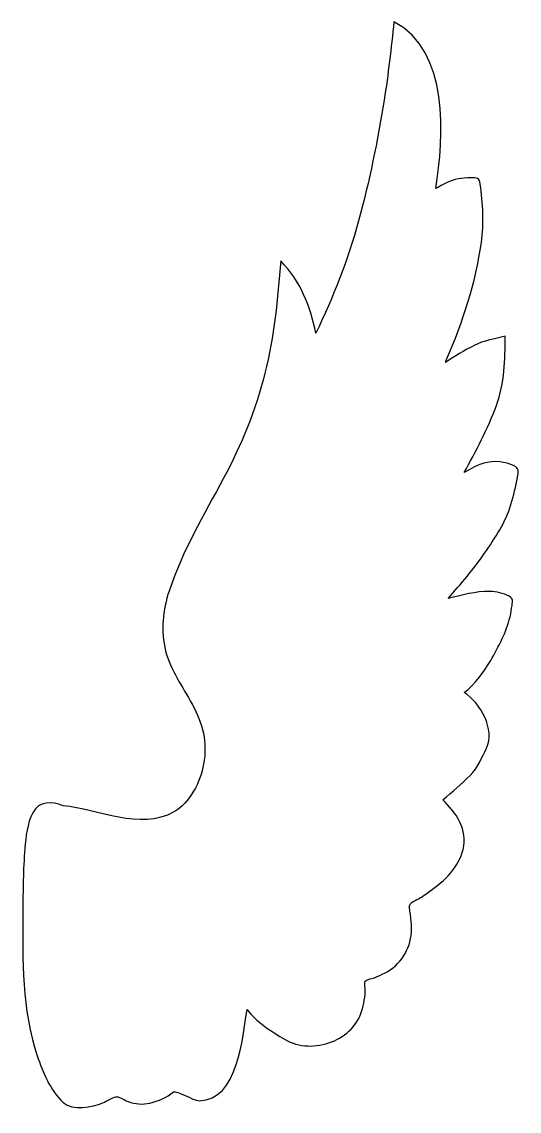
# Model space of a CAD drawing. Header units: centimetres. Extents: x -4.6 to 4.6, y -10 to 10.
import ezdxf

# ---------------------------------------------------------------- set-up
doc = ezdxf.new("R2010")
doc.units = ezdxf.units.CM
doc.header["$MEASUREMENT"] = 0
doc.layers.add('Camada 1', color=7, linetype='Continuous')

msp = doc.modelspace()

# ---------------------------------------------------------------- linework, layer by layer
at = {"layer": 'Camada 1'}
msp.add_open_spline([(-3.79873, -4.4189), (-3.16098, -4.47499), (-2.389, -4.88356), (-1.77065, -4.5313), (-1.77065, -4.5313), (-1.48297, -4.36739), (-1.28056, -3.97821), (-1.22558, -3.6582), (-1.22558, -3.6582), (-1.15509, -3.2473), (-1.23984, -2.91686), (-1.43751, -2.55378), (-1.43751, -2.55378), (-1.61298, -2.23131), (-1.8279, -1.93958), (-1.92268, -1.57749), (-1.92268, -1.57749), (-2.01534, -1.22361), (-1.97287, -0.82618), (-1.85836, -0.48283), (-1.85836, -0.48283), (-1.61349, 0.25102), (-1.2245, 0.90724), (-0.86017, 1.58478), (-0.86017, 1.58478), (-0.53248, 2.19417), (-0.26965, 2.83692), (-0.10177, 3.50928), (-0.10177, 3.50928), (0.06648, 4.18233), (0.13236, 4.87935), (0.18575, 5.56922), (0.18575, 5.56922), (0.55429, 5.19327), (0.72182, 4.75118), (0.83178, 4.24337), (0.83178, 4.24337), (1.14714, 4.91134), (1.42122, 5.5887), (1.61381, 6.30307), (1.61381, 6.30307), (1.8113, 7.03507), (1.96123, 7.76812), (2.08138, 8.51639), (2.08138, 8.51639), (2.158, 8.99354), (2.20732, 9.47238), (2.26138, 9.95218), (2.26138, 9.95218), (3.28058, 9.42137), (3.17837, 7.84475), (3.0274, 6.89421), (3.0274, 6.89421), (3.16078, 6.96512), (3.286, 7.04642), (3.43893, 7.07214), (3.43893, 7.07214), (3.51238, 7.08447), (3.58747, 7.09381), (3.66197, 7.09381), (3.66197, 7.09381), (3.78053, 7.09381), (3.82244, 7.09733), (3.84009, 6.9776), (3.84009, 6.9776), (3.89203, 6.62528), (3.91282, 6.26243), (3.86351, 5.90826), (3.86351, 5.90826), (3.75903, 5.15872), (3.52159, 4.4558), (3.22526, 3.76172), (3.22526, 3.76172), (3.21788, 3.74399), (3.21026, 3.7264), (3.20269, 3.7087), (3.20269, 3.7087), (3.37567, 3.82012), (3.5448, 3.92793), (3.72945, 4.01998), (3.72945, 4.01998), (3.91016, 4.1102), (4.10368, 4.13978), (4.29709, 4.18717), (4.29709, 4.18717), (4.29709, 3.75272), (4.28825, 3.33333), (4.13747, 2.91857), (4.13747, 2.91857), (3.98152, 2.48968), (3.76682, 2.08791), (3.5466, 1.68855), (3.5466, 1.68855), (3.78708, 1.83669), (4.02121, 1.93517), (4.30447, 1.86868), (4.30447, 1.86868), (4.37038, 1.85318), (4.43573, 1.83116), (4.49227, 1.79267), (4.49227, 1.79267), (4.55516, 1.74978), (4.54199, 1.68104), (4.52614, 1.60423), (4.52614, 1.60423), (4.4909, 1.43379), (4.4537, 1.26932), (4.40435, 1.10232), (4.40435, 1.10232), (4.31119, 0.78707), (4.10661, 0.4792), (3.92149, 0.21152), (3.92149, 0.21152), (3.71887, -0.08127), (3.48879, -0.35329), (3.2513, -0.61861), (3.2513, -0.61861), (3.49869, -0.56257), (3.76224, -0.48145), (4.01714, -0.49071), (4.01714, -0.49071), (4.1325, -0.49494), (4.26783, -0.51846), (4.36898, -0.57898), (4.36898, -0.57898), (4.45214, -0.62867), (4.43851, -0.65095), (4.42412, -0.74654), (4.42412, -0.74654), (4.41372, -0.8156), (4.40454, -0.88685), (4.38798, -0.95477), (4.38798, -0.95477), (4.31837, -1.24219), (4.18026, -1.49965), (4.03336, -1.75386), (4.03336, -1.75386), (3.91588, -1.9569), (3.73703, -2.20347), (3.54663, -2.34335), (3.54663, -2.34335), (3.84079, -2.5302), (4.12302, -3.0223), (3.95496, -3.36205), (3.95496, -3.36205), (3.86868, -3.53673), (3.80065, -3.71863), (3.65852, -3.86074), (3.65852, -3.86074), (3.49786, -4.02147), (3.33417, -4.1661), (3.15531, -4.30765), (3.15531, -4.30765), (3.39777, -4.55017), (3.61883, -4.85256), (3.53007, -5.21792), (3.53007, -5.21792), (3.45255, -5.5369), (3.18368, -5.80593), (2.91983, -5.98418), (2.91983, -5.98418), (2.8504, -6.03112), (2.78524, -6.08337), (2.71176, -6.12407), (2.71176, -6.12407), (2.63281, -6.16783), (2.53669, -6.1881), (2.5469, -6.28457), (2.5469, -6.28457), (2.56553, -6.45949), (2.59532, -6.62049), (2.57434, -6.79749), (2.57434, -6.79749), (2.53825, -7.10314), (2.33002, -7.38537), (2.04742, -7.50718), (2.04742, -7.50718), (1.98368, -7.53459), (1.92201, -7.56846), (1.85472, -7.58494), (1.85472, -7.58494), (1.75677, -7.60899), (1.71396, -7.61455), (1.72804, -7.71665), (1.72804, -7.71665), (1.74738, -7.85828), (1.71571, -8.00221), (1.68221, -8.13911), (1.68221, -8.13911), (1.61371, -8.41941), (1.38559, -8.64775), (1.11973, -8.74657), (1.11973, -8.74657), (0.82869, -8.85473), (0.52656, -8.85418), (0.25878, -8.69847), (0.25878, -8.69847), (0.02518, -8.56263), (-0.26586, -8.37555), (-0.42916, -8.15568), (-0.42916, -8.15568), (-0.5197, -8.66376), (-0.59122, -9.82435), (-1.30877, -9.82435), (-1.30877, -9.82435), (-1.42169, -9.82435), (-1.72472, -9.62369), (-1.77563, -9.66491), (-1.77563, -9.66491), (-1.90284, -9.76783), (-2.05275, -9.83088), (-2.20971, -9.86877), (-2.20971, -9.86877), (-2.34661, -9.90187), (-2.47712, -9.8825), (-2.60823, -9.84057), (-2.60823, -9.84057), (-2.66072, -9.82385), (-2.76079, -9.7518), (-2.8087, -9.75252), (-2.8087, -9.75252), (-2.87617, -9.75358), (-3.00494, -9.83409), (-3.07032, -9.86243), (-3.07032, -9.86243), (-3.26058, -9.94469), (-3.62878, -10.01745), (-3.80004, -9.85677), (-3.80004, -9.85677), (-4.0361, -9.63534), (-4.17474, -9.29972), (-4.27446, -9.00008), (-4.27446, -9.00008), (-4.55651, -8.15233), (-4.54224, -7.25148), (-4.5373, -6.36912), (-4.5373, -6.36912), (-4.53502, -5.98024), (-4.53362, -5.58947), (-4.49978, -5.20165), (-4.49978, -5.20165), (-4.4811, -4.98556), (-4.46067, -4.74413), (-4.35672, -4.54903), (-4.35672, -4.54903), (-4.23685, -4.32386), (-4.01047, -4.33643), (-3.79873, -4.4189)], degree=3, knots=[0, 0, 0, 0, 0.01587302, 0.01587302, 0.01587302, 0.01587302, 0.03174603, 0.03174603, 0.03174603, 0.03174603, 0.04761905, 0.04761905, 0.04761905, 0.04761905, 0.06349206, 0.06349206, 0.06349206, 0.06349206, 0.07936508, 0.07936508, 0.07936508, 0.07936508, 0.0952381, 0.0952381, 0.0952381, 0.0952381, 0.11111111, 0.11111111, 0.11111111, 0.11111111, 0.12698413, 0.12698413, 0.12698413, 0.12698413, 0.14285714, 0.14285714, 0.14285714, 0.14285714, 0.15873016, 0.15873016, 0.15873016, 0.15873016, 0.17460317, 0.17460317, 0.17460317, 0.17460317, 0.19047619, 0.19047619, 0.19047619, 0.19047619, 0.20634921, 0.20634921, 0.20634921, 0.20634921, 0.22222222, 0.22222222, 0.22222222, 0.22222222, 0.23809524, 0.23809524, 0.23809524, 0.23809524, 0.25396825, 0.25396825, 0.25396825, 0.25396825, 0.26984127, 0.26984127, 0.26984127, 0.26984127, 0.28571429, 0.28571429, 0.28571429, 0.28571429, 0.3015873, 0.3015873, 0.3015873, 0.3015873, 0.31746032, 0.31746032, 0.31746032, 0.31746032, 0.33333333, 0.33333333, 0.33333333, 0.33333333, 0.34920635, 0.34920635, 0.34920635, 0.34920635, 0.36507937, 0.36507937, 0.36507937, 0.36507937, 0.38095238, 0.38095238, 0.38095238, 0.38095238, 0.3968254, 0.3968254, 0.3968254, 0.3968254, 0.41269841, 0.41269841, 0.41269841, 0.41269841, 0.42857143, 0.42857143, 0.42857143, 0.42857143, 0.44444444, 0.44444444, 0.44444444, 0.44444444, 0.46031746, 0.46031746, 0.46031746, 0.46031746, 0.47619048, 0.47619048, 0.47619048, 0.47619048, 0.49206349, 0.49206349, 0.49206349, 0.49206349, 0.50793651, 0.50793651, 0.50793651, 0.50793651, 0.52380952, 0.52380952, 0.52380952, 0.52380952, 0.53968254, 0.53968254, 0.53968254, 0.53968254, 0.55555556, 0.55555556, 0.55555556, 0.55555556, 0.57142857, 0.57142857, 0.57142857, 0.57142857, 0.58730159, 0.58730159, 0.58730159, 0.58730159, 0.6031746, 0.6031746, 0.6031746, 0.6031746, 0.61904762, 0.61904762, 0.61904762, 0.61904762, 0.63492063, 0.63492063, 0.63492063, 0.63492063, 0.65079365, 0.65079365, 0.65079365, 0.65079365, 0.66666667, 0.66666667, 0.66666667, 0.66666667, 0.68253968, 0.68253968, 0.68253968, 0.68253968, 0.6984127, 0.6984127, 0.6984127, 0.6984127, 0.71428571, 0.71428571, 0.71428571, 0.71428571, 0.73015873, 0.73015873, 0.73015873, 0.73015873, 0.74603175, 0.74603175, 0.74603175, 0.74603175, 0.76190476, 0.76190476, 0.76190476, 0.76190476, 0.77777778, 0.77777778, 0.77777778, 0.77777778, 0.79365079, 0.79365079, 0.79365079, 0.79365079, 0.80952381, 0.80952381, 0.80952381, 0.80952381, 0.82539683, 0.82539683, 0.82539683, 0.82539683, 0.84126984, 0.84126984, 0.84126984, 0.84126984, 0.85714286, 0.85714286, 0.85714286, 0.85714286, 0.87301587, 0.87301587, 0.87301587, 0.87301587, 0.88888889, 0.88888889, 0.88888889, 0.88888889, 0.9047619, 0.9047619, 0.9047619, 0.9047619, 0.92063492, 0.92063492, 0.92063492, 0.92063492, 0.93650794, 0.93650794, 0.93650794, 0.93650794, 0.95238095, 0.95238095, 0.95238095, 0.95238095, 0.96825397, 0.96825397, 0.96825397, 0.96825397, 1, 1, 1, 1], dxfattribs=at)

doc.saveas('drawing.dxf')
